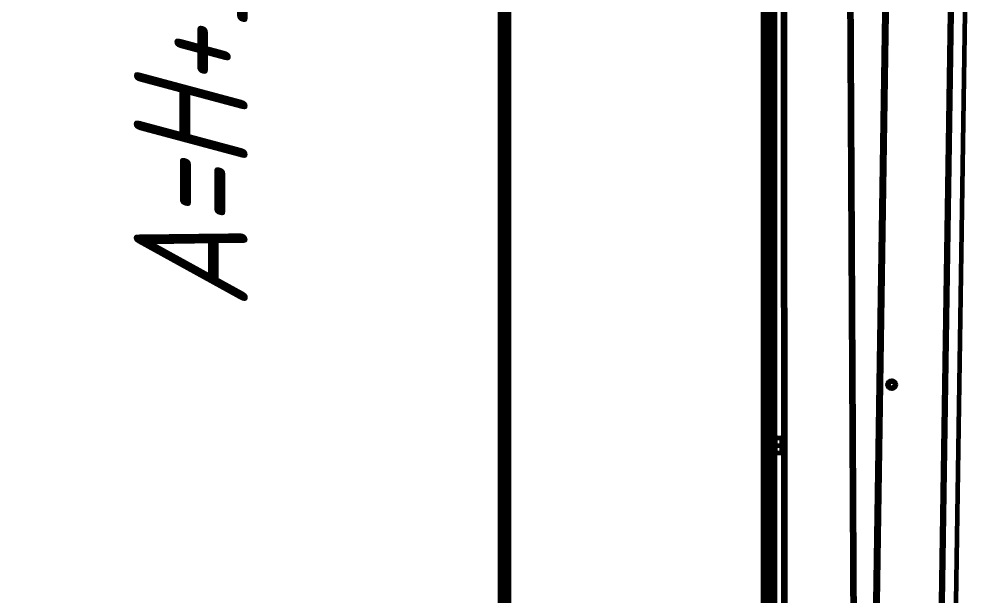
# Model space of a CAD drawing. Header units: millimetres. Extents: x 0 to 840, y 0 to 594.
# Drawn here: x 441.53 to 483.44, y 323.94 to 349.26 of the extents above; entities that cross this region are included whole.
import ezdxf

# ---------------------------------------------------------------- set-up
doc = ezdxf.new("R2010")
doc.units = ezdxf.units.MM
for name, pattern in [('K5LT_BASIC', [0]), ('K5LT_DASHED', [6, 4, -2]), ('K5LT_REINFORCED', [0]), ('K5LT_THIN', [0])]:
    doc.linetypes.add(name, pattern=pattern)
doc.layers.add('Системный слой', color=7, linetype='Continuous')
doc.styles.add('KDIMTEXTSTYLE', font='GOST_AU.SHX', dxfattribs={"width": 0.96, "oblique": 15, "height": 5})
doc.dimstyles.new('KDIMSTYLE (0.07)', dxfattribs={"dimtxt": 5, "dimasz": 1, "dimexe": 2, "dimexo": 0, "dimgap": 1, "dimtad": 1, "dimlfac": 15, "dimtxsty": 'KDIMTEXTSTYLE', "dimsah": 1, "dimcen": 0, "dimdle": 1, "dimadec": 0, "dimazin": 0, "dimtfac": 0.667, "dimtmove": 0, "dimatfit": 3, "dimfxl": 1, "dimtvp": 1, "dimtolj": 1, "dimtzin": 0, "dimarcsym": 0})

# ---------------------------------------------------------------- blocks, each defined once
blk = doc.blocks.new('KDIMARROW_01')
at = {"layer": 'Системный слой'}
blk.add_hatch(color=0, dxfattribs=at).paths.add_polyline_path([(0, 0), (-5, 0.658), (-4.5, 0), (-5, -0.658)])
at = {"layer": 'Системный слой', "color": 0, "linetype": 'K5LT_THIN', "lineweight": 18}
for p, q in [((-4.5, 0), (-5, 0.658)), ((-5, 0.658), (0, 0)), ((0, 0), (-5, -0.658)), ((-5, -0.658), (-4.5, 0)), ((0, 0), (-1, 0))]:
    blk.add_line(p, q, dxfattribs=at)
blk = doc.blocks.new('U29')
at = {"layer": 'Системный слой', "color": 5, "linetype": 'K5LT_BASIC', "lineweight": 60, "true_color": 0x0000ff}
for p, q in [((479.936, 377.665), (478.387, 276.544)), ((480.036, 377.664), (478.487, 276.543)), ((482.82, 377.621), (481.271, 276.5)), ((482.891, 377.62), (481.342, 276.499)), ((483.443, 375.912), (481.92, 276.49)), ((474.387, 373.963), (474.387, 279.556)), ((474.52, 373.9), (474.52, 279.668)), ((474.573, 373.877), (474.573, 279.708)), ((474.706, 373.825), (474.706, 279.8))]:
    blk.add_line(p, q, dxfattribs=at)
for radius in [0.177, 0.143]:
    blk.add_circle((479.833, 333.211), radius, dxfattribs=at)
at = {"layer": 'Системный слой', "color": 7, "linetype": 'K5LT_DASHED', "lineweight": 18}
blk.add_circle((479.833, 333.211), 0.143, dxfattribs=at)
blk = doc.blocks.new('U35')
at = {"layer": 'Системный слой', "color": 5, "linetype": 'K5LT_BASIC', "lineweight": 60, "true_color": 0x0000ff}
for p, q in [((474.654, 331.344), (474.52, 331.344)), ((474.654, 331.344), (474.52, 331.344)), ((474.654, 330.775), (474.654, 331.344)), ((474.654, 330.977), (474.72, 330.977)), ((474.654, 330.977), (474.72, 330.977)), ((474.654, 329.744), (474.654, 330.775)), ((474.72, 330.977), (474.72, 330.111)), ((474.72, 330.877), (474.969, 330.877)), ((474.999, 330.877), (474.969, 330.877)), ((474.999, 330.877), (475.02, 330.841)), ((474.999, 330.877), (475.02, 330.841)), ((475.02, 330.247), (475.02, 330.841)), ((474.72, 330.544), (474.969, 330.544)), ((474.654, 330.111), (474.72, 330.111)), ((474.654, 330.111), (474.72, 330.111)), ((474.72, 330.211), (474.969, 330.211)), ((474.969, 330.211), (474.999, 330.211)), ((474.999, 330.211), (475.02, 330.247)), ((474.999, 330.211), (475.02, 330.247)), ((474.654, 329.744), (474.52, 329.744)), ((474.654, 329.744), (474.52, 329.744))]:
    blk.add_line(p, q, dxfattribs=at)
at = {"layer": 'Системный слой', "color": 134, "linetype": 'K5LT_REINFORCED', "lineweight": 100, "true_color": 0x009696}
blk.add_line((474.52, 329.744), (474.52, 331.344), dxfattribs=at)
at = {"layer": 'Системный слой', "color": 5, "linetype": 'K5LT_BASIC', "lineweight": 60, "true_color": 0x0000ff}
for points, knots in [([(474.969, 330.877), (474.976, 330.857), (474.985, 330.828), (474.993, 330.788), (474.996, 330.763), (474.998, 330.738), (474.999, 330.716), (474.999, 330.694), (474.997, 330.67), (474.994, 330.645), (474.989, 330.616), (474.981, 330.582), (474.974, 330.557), (474.969, 330.544)], [0, 0, 0, 0, 2.631628, 3.739819, 4.963525, 5.839969, 6.749386, 7.699953, 8.686638, 9.710894, 10.755966, 12.360385, 14, 14, 14, 14]), ([(474.969, 330.544), (474.972, 330.535), (474.978, 330.516), (474.987, 330.485), (474.992, 330.458), (474.996, 330.431), (474.998, 330.411), (474.999, 330.389), (474.999, 330.369), (474.998, 330.345), (474.996, 330.319), (474.989, 330.281), (474.98, 330.245), (474.972, 330.219), (474.969, 330.211)], [0, 0, 0, 0, 1.230893, 2.587166, 4.246193, 4.962157, 6.135766, 6.987102, 7.875174, 8.783544, 10.128611, 11.428118, 13.851582, 15, 15, 15, 15])]:
    blk.add_open_spline(points, degree=3, knots=knots, dxfattribs=at)

msp = doc.modelspace()

# ---------------------------------------------------------------- linework, layer by layer
at = {"layer": 'Системный слой', "color": 134, "linetype": 'K5LT_REINFORCED', "lineweight": 100, "true_color": 0x009696}
for p, q in [((475.07366, 415.18175), (475.10889, 318.22354)), ((478.19813, 318.22927), (477.73732, 406.48476))]:
    msp.add_line(p, q, dxfattribs=at)
at = {"layer": 'Системный слой', "color": 5, "linetype": 'K5LT_BASIC', "true_color": 0x0000ff, "const_width": 0.6}
msp.add_lwpolyline([(474.38698, 424.19898), (474.38698, 276.54406), (462.84326, 276.54406), (462.84326, 434.8291), (474.38698, 434.8291)], dxfattribs=at)

# ---------------------------------------------------------------- block references
at = {"layer": 'Системный слой'}
for name in ['U29', 'U35']:
    msp.add_blockref(name, (0, 0), dxfattribs=at)

# ---------------------------------------------------------------- dimensions: what is measured, and where the dimension line sits
at = {"layer": 'Системный слой', "color": 7}
for base, p1, p2, location, text in [((449.06714, 414.47739), (462.84326, 276.54406), (474.78698, 414.47739), (449.06714, 345.51072), '\\H5.0;\\W0.965;\\Q15;\\H5.0;\\W0.965;\\Q15;\\Q15;A=H+54'), ((457.46398, 410.87739), (468.61512, 276.54406), (462.84326, 410.87739), (457.46398, 353.87739), '\\H5.0;\\W0.965;\\Q15;\\H5.0;\\W0.965;\\Q15;\\Q15;H')]:
    msp.add_linear_dim(base=base, p1=p1, p2=p2, angle=90, location=location, text=text, dimstyle='KDIMSTYLE (0.07)', override={"dimexo": 0, "dimblk1": 'KDIMARROW_01', "dimblk2": 'KDIMARROW_01', "dimse1": 0, "dimse2": 0, "dimclrt": 7, "dimtolj": 1}, dxfattribs=at).render()

doc.saveas('drawing.dxf')
